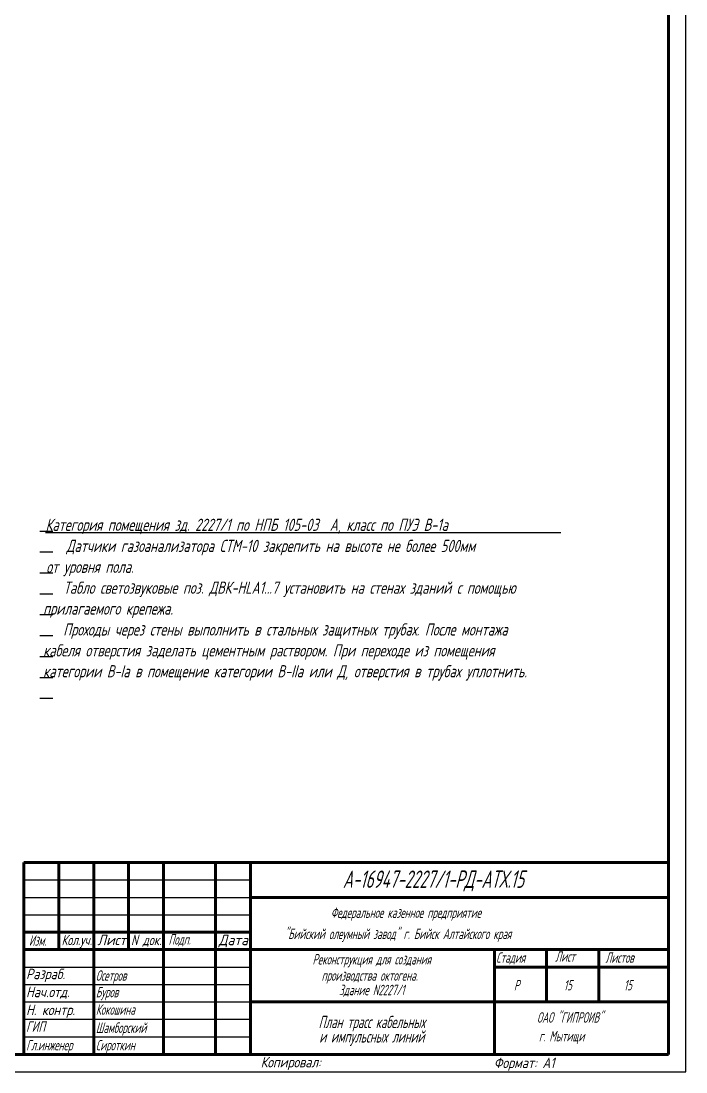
# Model space of a CAD drawing. Header units: millimetres. Extents: x -338 to 6826, y -8218 to 3153.
# Drawn here: x 2687.1 to 2877.9, y -8022.8 to -7721 of the extents above; entities that cross this region are included whole.
import ezdxf
from ezdxf.enums import TextEntityAlignment as Align

# ---------------------------------------------------------------- set-up
doc = ezdxf.new("R2010")
doc.units = ezdxf.units.MM
doc.layers.get('Defpoints').update_dxf_attribs({"color": 251})
doc.layers.add('доп', color=7, linetype='Continuous')
doc.layers.add('ТЕКСТ', color=2, linetype='Continuous')
for name, color, linetype, lineweight in [('Обводка', 6, 'Continuous', 25), ('Рамка тонкая', 5, 'Continuous', 25), ('Текст_КИП', 2, 'Continuous', 25), ('Толст.рамка', 7, 'Continuous', 60)]:
    doc.layers.add(name, color=color, linetype=linetype, lineweight=lineweight)
doc.styles.add('Simplex', font='simplex.shx', dxfattribs={"width": 0.7, "oblique": 15})

msp = doc.modelspace()

# ---------------------------------------------------------------- linework, layer by layer
at = {"lineweight": 60}
for p, q in [((2872.94, -7433.78), (2872.94, -8017.78)), ((2872.94, -8017.78), (2056.94, -8017.78))]:
    msp.add_line(p, q, dxfattribs=at)
msp.add_line((2694.12, -7867.86), (2842.06, -7867.86))
at = {"layer": 'Defpoints'}
for p, q in [((2692.48, -7867.45), (2696.18, -7867.45)), ((2692.48, -7873.45), (2696.18, -7873.45)), ((2692.48, -7879.45), (2696.18, -7879.45)), ((2692.48, -7885.45), (2696.18, -7885.45)), ((2692.48, -7891.45), (2696.18, -7891.45)), ((2692.48, -7897.45), (2696.18, -7897.45)), ((2692.48, -7903.45), (2696.18, -7903.45)), ((2692.48, -7909.45), (2696.18, -7909.45)), ((2692.48, -7915.45), (2696.18, -7915.45))]:
    msp.add_line(p, q, dxfattribs=at)
at = {"layer": 'Обводка', "color": 155}
for p, q in [((2687.94, -7967.64), (2752.94, -7967.64)), ((2687.94, -7972.64), (2752.94, -7972.64)), ((2687.94, -7977.64), (2752.94, -7977.64)), ((2687.94, -7992.64), (2752.94, -7992.64)), ((2687.94, -7997.64), (2752.94, -7997.64)), ((2687.94, -8002.64), (2752.94, -8002.64)), ((2687.94, -8007.64), (2752.94, -8007.64)), ((2687.94, -8012.64), (2752.94, -8012.64))]:
    msp.add_line(p, q, dxfattribs=at)
at = {"layer": 'Рамка тонкая'}
for p, q in [((2877.94, -8022.78), (2877.94, -7428.78)), ((2036.94, -8022.78), (2877.94, -8022.78))]:
    msp.add_line(p, q, dxfattribs=at)
at = {"layer": 'Толст.рамка', "lineweight": 60}
for p, q in [((2687.94, -7962.64), (2872.94, -7962.64)), ((2687.94, -8017.64), (2687.94, -7962.64)), ((2697.94, -7987.64), (2697.94, -7962.64)), ((2707.94, -8017.64), (2707.94, -7962.64)), ((2717.94, -7987.64), (2717.94, -7962.64)), ((2727.94, -8017.64), (2727.94, -7962.64)), ((2742.94, -8017.64), (2742.94, -7962.64)), ((2752.94, -8017.64), (2752.94, -7962.64)), ((2752.94, -7972.64), (2872.94, -7972.64)), ((2687.94, -7982.64), (2752.94, -7982.64)), ((2687.94, -7987.64), (2752.94, -7987.64)), ((2752.94, -7987.64), (2872.94, -7987.64)), ((2822.94, -7987.64), (2822.94, -8017.64)), ((2837.94, -8002.64), (2837.94, -7987.64)), ((2852.94, -8002.64), (2852.94, -7987.64)), ((2822.94, -7992.64), (2872.94, -7992.64)), ((2752.94, -8002.64), (2872.94, -8002.64))]:
    msp.add_line(p, q, dxfattribs=at)

# ---------------------------------------------------------------- texts
at = {"color": 7, "style": 'Simplex', "oblique": 15, "width": 0.7}
msp.add_text('Категория помещения зд. 2227/1 по НПБ 105-03  А, класс по ПУЭ В-1а', height=3.5, dxfattribs=at).set_placement((2694.12, -7867.39))
at = {"layer": 'доп', "color": 7, "linetype": 'Continuous', "lineweight": -3, "style": 'Simplex', "oblique": 15, "width": 0.7}
for s, p in [('Датчики газоанализатора СТМ-10 закрепить на высоте не более 500мм', (2700.11, -7873.45)), ('от уровня пола.', (2694.33, -7879.45)), ('Табло светозвуковые поз. ДВК-HLA1...7 установить на стенах зданий с помощью', (2699.29, -7885.45)), ('прилагаемого крепежа.', (2693.43, -7891.45)), ('Проходы через стены выполнить в стальных защитных трубах. После монтажа', (2699.2, -7897.45)), ('кабеля отверстия заделать цементным раствором. При переходе из помещения ', (2693.43, -7903.45)), ('категории В-Iа в помещение категории B-IIа или Д, отверстия в трубах уплотнить.', (2693.43, -7909.45))]:
    msp.add_text(s, height=3.5, dxfattribs=at).set_placement(p)
at = {"layer": 'ТЕКСТ', "char_height": 3, "width": 19, "attachment_point": 4, "style": 'Simplex'}
for s, insert in [('{\\W0.8;Разраб.}', (2688.53, -7995.04)), ('{\\W0.8;Нач.отд.}', (2688.53, -8000.04)), ('{\\W0.8;Н. контр.}', (2688.53, -8005.37)), ('ГИП', (2688.53, -8009.73))]:
    msp.add_mtext(s, dxfattribs=dict(at, insert=insert))
at = {"layer": 'Текст_КИП', "style": 'Simplex', "oblique": 15, "width": 0.6}
for s, height, p in [('А-16947-2227/1-РД-АТХ.15', 5, (2779.44, -7969.91)), ('Федеральное казенное предприятие', 3, (2775.99, -7978.53)), ('"Бийский олеумный завод" г. Бийск Алтайского края ', 3, (2762.7, -7984.61)), ('Изм.', 3, (2689.37, -7986.52)), ('Подп.', 3, (2729.43, -7986.21)), ('Стадия', 3, (2823.47, -7991.43)), ('Лист', 3, (2840.41, -7991.11)), ('Листов', 3, (2854.81, -7991.43)), ('Осетров', 3, (2708.57, -7996.59)), ('Р', 3, (2828.57, -7999.34)), ('15', 3, (2842.88, -7999.34)), ('15', 3, (2860.12, -7999.34)), ('Буров', 3, (2708.57, -8001.35)), ('Кокошина', 3, (2708.57, -8006.35)), ('ОАО "ГИПРОИВ"', 3, (2835.19, -8008.62)), ('Шамборский', 3, (2708.57, -8011.57)), ('г. Мытищи', 3, (2835.74, -8013.98)), ('Гл.инженер', 3, (2688.57, -8016.57)), ('Сироткин', 3, (2708.57, -8016.57))]:
    msp.add_text(s, height=height, dxfattribs=at).set_placement(p)
at = {"layer": 'Текст_КИП', "style": 'Simplex', "oblique": 15}
for s, width, p, p2 in [('Кол.уч.', 0.603486, (2698.71, -7986.37), (2707.42, -7986.37)), ('Лист', 0.686041, (2709, -7986.37), (2717.24, -7986.37)), ('N док.', 0.628372, (2718.66, -7986.37), (2727.37, -7986.37)), ('Дата', 0.652619, (2743.83, -7986.37), (2752.22, -7986.37))]:
    msp.add_text(s, height=3, dxfattribs=dict(at, width=width)).set_placement(p, p2, align=Align.FIT)
at = {"layer": 'Текст_КИП', "style": 'Simplex', "oblique": 15, "width": 0.6}
for s, height, p in [('Реконструкция для создания', 3, (2787.74, -7991.92)), ('производства октогена. ', 3, (2787.74, -7996.57)), ('Здание N2227/1', 3, (2787.74, -8000.73)), ('План трасс кабельных', 3.5, (2787.75, -8010.17)), ('и импульсных линий', 3.5, (2787.75, -8014.34))]:
    msp.add_text(s, height=height, dxfattribs=at).set_placement(p, align=Align.CENTER)
at = {"layer": 'Текст_КИП', "color": 3, "style": 'Simplex', "oblique": 15, "width": 0.8}
for s, p in [('Копировал:', (2755.87, -8021.46)), ('Формат: А1', (2822.8, -8021.66))]:
    msp.add_text(s, height=3, dxfattribs=at).set_placement(p)

doc.saveas('drawing.dxf')
